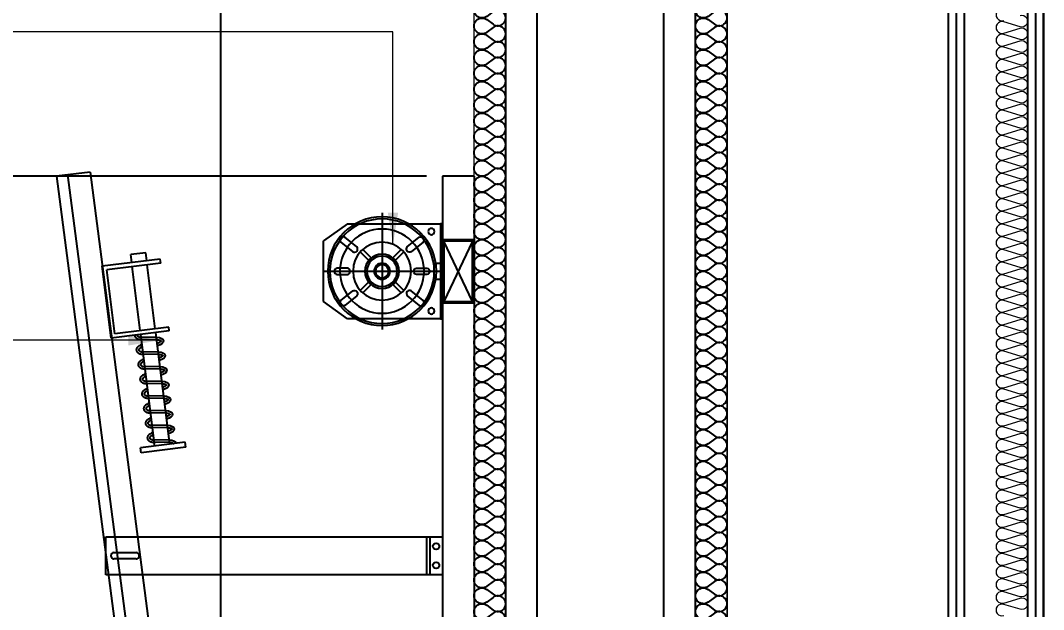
# Model space of a CAD drawing. Header units: millimetres. Extents: x 204328 to 274136, y -196910 to -178068.
# Drawn here: x 239413 to 241030, y -186388 to -185458 of the extents above; entities that cross this region are included whole.
import ezdxf

# ---------------------------------------------------------------- set-up
doc = ezdxf.new("R2010")
doc.units = ezdxf.units.MM
doc.linetypes.add('CEN', pattern=[62, 60, -1, 0, -1])
doc.layers.get('Defpoints').update_dxf_attribs({"color": 140})
for name, color, linetype, lineweight in [('A-AXIS-LINE', 1, 'CEN', 15), ('A-DIMS', 7, 'Continuous', 25), ('A-ELEV-LIN2', 7, 'Continuous', 25), ('A-WAXM-DRYW', 4, 'Continuous', 25), ('A-WAXM-PANL', 6, 'Continuous', 20), ('A-XXXX-INSL2', 8, 'Continuous', 18)]:
    doc.layers.add(name, color=color, linetype=linetype, lineweight=lineweight)
for name, color, linetype in [('CENTER', 1, 'CEN'), ('HAT', 8, 'Continuous'), ('OHD Frame', 2, 'Continuous'), ('OHD Track', 4, 'Continuous'), ('케이블드럼', 9, 'Continuous')]:
    doc.layers.add(name, color=color, linetype=linetype)
doc.styles.add('HY울릉도L', font='')
doc.styles.add('돋움체', font='')
doc.styles.get('HY울릉도L').set_extended_font_data('Dotum')
doc.styles.get('돋움체').set_extended_font_data('DotumChe')
doc.dimstyles.new('CDIM', dxfattribs={"dimtxt": 3, "dimasz": 1.5, "dimexe": 2, "dimexo": 1, "dimgap": 1, "dimtad": 1, "dimdec": 0, "dimrnd": 0.5, "dimzin": 0, "dimdsep": 32, "dimlunit": 6, "dimtxsty": 'HY울릉도L', "dimblk1": '_CIDOT', "dimblk2": '_CIDOT', "dimsah": 1, "dimcen": 5.5, "dimclrd": 2, "dimclre": 2, "dimclrt": 7, "dimadec": 0, "dimazin": 0, "dimtfac": 1, "dimtdec": 0, "dimtix": 1, "dimtmove": 2, "dimatfit": 1, "dimldrblk": '_CIDOT', "dimfxl": 1, "dimtolj": 1, "dimtzin": 0, "dimlwd": -1, "dimarcsym": 0})
doc.dimstyles.new('ISO-25', dxfattribs={"dimtxt": 2.5, "dimasz": 2.5, "dimexe": 1.25, "dimexo": 0.625, "dimtad": 1, "dimdsep": 46, "dimtxsty": 'Standard', "dimcen": 2.5, "dimadec": 0, "dimazin": 0, "dimtfac": 1, "dimtmove": 0, "dimatfit": 3, "dimfxl": 1, "dimarcsym": 0})

# ---------------------------------------------------------------- blocks, each defined once
blk = doc.blocks.new('DRUM&SHAFT')
at = {"layer": 'CENTER', "ltscale": 5}
for p, q in [((83366.2, -19306.2, 0), (83366.2, -19490.1, 0)), ((83458.2, -19398.1, 0), (83274.3, -19398.1, 0))]:
    blk.add_line(p, q, dxfattribs=at)
at = {"layer": '케이블드럼'}
for p, q in [((83420.7, -19323.3, 0), (83273.7, -19323.3, 0)), ((83420.7, -19323.3, 0), (83458.7, -19350.3, 0)), ((83458.7, -19446.3, 0), (83458.7, -19350.3, 0)), ((83345.4, -19381.2, 0), (83331.9, -19367.7, 0)), ((83349.3, -19377.3, 0), (83335.8, -19363.8, 0)), ((83383.2, -19377.3, 0), (83396.7, -19363.8, 0)), ((83387.1, -19381.2, 0), (83400.6, -19367.7, 0)), ((83281.4, -19385.6, 0), (83270.7, -19385.6, 0)), ((83281.4, -19410.6, 0), (83270.7, -19410.6, 0)), ((83345.2, -19415.2, 0), (83331.9, -19428.5, 0)), ((83387.3, -19415.2, 0), (83400.6, -19428.5, 0)), ((83349.1, -19419.2, 0), (83335.8, -19432.5, 0)), ((83383.4, -19419.2, 0), (83396.7, -19432.5, 0)), ((83420.7, -19473.3, 0), (83458.7, -19446.3, 0)), ((83273.7, -19473.3, 0), (83420.7, -19473.3, 0))]:
    blk.add_line(p, q, dxfattribs=at)
at = {"layer": '케이블드럼', "elevation": 0}
blk.add_lwpolyline([(83270.7, -19323.3), (83273.7, -19323.3), (83273.7, -19473.3), (83270.7, -19473.3)], close=True, dxfattribs=at)
for points in [[(83307.4, -19344.4, 0.867236), (83301.1, -19352.2), (83320, -19367.5, 0.867236), (83326.3, -19359.7)], [(83425.1, -19344.4, -0.867236), (83431.4, -19352.2), (83412.5, -19367.5, -0.867236), (83406.2, -19359.7)], [(83295.3, -19393.3, 0.867236), (83295.3, -19403.3), (83311.6, -19403.3, 0.867236), (83311.6, -19393.3)], [(83437.2, -19393.3, -0.867236), (83437.2, -19403.3), (83420.9, -19403.3, -0.867236), (83420.9, -19393.3)], [(83307.4, -19452.2, -0.867236), (83301.1, -19444.5), (83320, -19429.1, -0.867236), (83326.3, -19436.9)], [(83425.1, -19452.2, 0.867236), (83431.4, -19444.5), (83412.5, -19429.1, 0.867236), (83406.2, -19436.9)]]:
    blk.add_lwpolyline(points, format="xyb", close=True, dxfattribs=at)
at = {"layer": '케이블드럼'}
for centre, radius in [((83366.2, -19398.1, 0), 85.8), ((83366.2, -19398.3, 0), 82.6), ((83288.3, -19335.5, 0), 5), ((83366.2, -19398.1, 0), 66.5), ((83366.2, -19398.1, 0), 45.9), ((83366.2, -19398.3, 0), 27), ((83366.2, -19398.3, 0), 24), ((83366.2, -19398.3, 0), 12.6), ((83366.2, -19398.3, 0), 12.5), ((83366.2, -19398.3, 0), 10.5), ((83288.3, -19461.1, 0), 5)]:
    blk.add_circle(centre, radius, dxfattribs=at)
blk = doc.blocks.new('프레임100X50X2.3T')
at = {"color": 1}
for p, q in [((105125.2, -46858.7), (105170.6, -46763.3)), ((105125.2, -46763.3), (105170.6, -46858.7))]:
    blk.add_line(p, q, dxfattribs=at)
at = {"layer": 'OHD Frame'}
for points in [[(105172.9, -46761), (105172.9, -46861), (105122.9, -46861), (105122.9, -46761)], [(105170.6, -46763.3), (105170.6, -46858.7), (105125.2, -46858.7), (105125.2, -46763.3)]]:
    blk.add_lwpolyline(points, close=True, dxfattribs=at)
blk = doc.blocks.new('DOOR STOPPER')
at = {"color": 4}
for p, q in [((109463.3, 61094.3, 0), (109463.3, 61023.5, 0)), ((109463.3, 61094.3, 0), (109471.3, 61094.3, 0)), ((109471.3, 61094.3, 0), (109471.3, 61023.5, 0)), ((109648.8, 61091.2, 0), (109648.8, 60998.9, 0)), ((109648.8, 61091.2, 0), (109655.1, 61091.2, 0)), ((109655.1, 61091.2, 0), (109655.1, 61005.3, 0)), ((109756.9, 61091.2, 0), (109756.9, 61005.3, 0)), ((109756.9, 61091.2, 0), (109763.3, 61091.2, 0)), ((109763.3, 61091.2, 0), (109763.3, 60998.9, 0)), ((109471.3, 61069.8, 0), (109648.8, 61069.8, 0)), ((109655.1, 61069.8, 0), (109756.9, 61069.8, 0)), ((109763.3, 61069.8, 0), (109776, 61069.8, 0)), ((109776, 61069.8, 0), (109776, 61045.8, 0)), ((109471.3, 61045.8, 0), (109648.8, 61045.8, 0)), ((109655.1, 61045.8, 0), (109756.9, 61045.8, 0)), ((109763.3, 61045.8, 0), (109776, 61045.8, 0)), ((109463.3, 61023.5, 0), (109471.3, 61023.5, 0)), ((109655.1, 61005.3, 0), (109756.9, 61005.3, 0)), ((109648.8, 60998.9, 0), (109763.3, 60998.9, 0))]:
    blk.add_line(p, q, dxfattribs=at)
at = {"color": 4, "linetype": 'Continuous'}
for p, q in [((109474.5, 61069.4, 0), (109476.8, 61046.4, 0)), ((109478.1, 61070.1, 0), (109480.5, 61046.8, 0)), ((109497.8, 61069.4, 0), (109500.2, 61046.4, 0)), ((109501.5, 61070.1, 0), (109503.9, 61046.8, 0)), ((109521.2, 61069.4, 0), (109523.6, 61046.4, 0)), ((109524.8, 61070.1, 0), (109527.3, 61046.8, 0)), ((109544.6, 61069.4, 0), (109546.9, 61046.4, 0)), ((109548.2, 61070.1, 0), (109550.6, 61046.8, 0)), ((109567.9, 61069.4, 0), (109570.3, 61046.4, 0)), ((109571.6, 61070.1, 0), (109574, 61046.8, 0)), ((109591.3, 61069.4, 0), (109593.6, 61046.4, 0)), ((109594.9, 61070.1, 0), (109597.3, 61046.8, 0)), ((109614.6, 61069.4, 0), (109617, 61046.4, 0)), ((109618.3, 61070.1, 0), (109620.7, 61046.8, 0)), ((109638, 61069.7, 0), (109640.3, 61046.7, 0)), ((109641.6, 61070.4, 0), (109644, 61047.1, 0))]:
    blk.add_line(p, q, dxfattribs=at)
for centre, end_param in [((109471.3, 61064.3, 0), -0.032668), ((109494.7, 61064.3, 0), 1.199537), ((109518, 61064.3, 0), 1.199537), ((109541.4, 61064.3, 0), 1.199537), ((109564.7, 61064.3, 0), 1.199537), ((109588.1, 61064.3, 0), 1.199537), ((109611.4, 61064.3, 0), 1.199537), ((109634.8, 61064.5, 0), 1.199537)]:
    blk.add_ellipse(centre, major_axis=(-0.3, 15.6), ratio=0.477179, start_param=-1.195765, end_param=end_param, dxfattribs=at)
for points, knots in [([(109474.5, 61069.4, 0), (109474.3, 61070.2, 0), (109474.1, 61071, 0), (109473.6, 61072.7, 0), (109473.3, 61073.5, 0), (109472.6, 61074.8, 0), (109472.2, 61075.3, 0), (109471.7, 61075.9, 0), (109471.6, 61076, 0), (109471.4, 61076.1, 0), (109471.3, 61076.1, 0), (109471.3, 61076.2, 0)], [1.9539775, 1.9539775, 1.9539775, 1.9539775, 2.1548685, 2.1548685, 2.4122962, 2.4122962, 2.6697239, 2.6697239, 2.8449346, 2.8449346, 2.9444367, 2.9444367, 2.9444367, 2.9444367]), ([(109494.7, 61076.2, 0), (109494.6, 61076.1, 0), (109494.5, 61076.1, 0), (109494.3, 61075.9, 0), (109494.1, 61075.7, 0), (109493.7, 61075.3, 0), (109493.5, 61075.1, 0), (109492.9, 61074, 0), (109492.5, 61073.1, 0), (109491.9, 61071.4, 0), (109491.7, 61070.8, 0), (109491.6, 61069.8, 0)], [3.3387486, 3.3387486, 3.3387486, 3.3387486, 3.4898819, 3.4898819, 3.6410151, 3.6410151, 3.7921484, 3.7921484, 4.105162, 4.105162, 4.2730649, 4.2730649, 4.2730649, 4.2730649]), ([(109497.8, 61069.4, 0), (109497.7, 61070.2, 0), (109497.5, 61071, 0), (109497, 61072.7, 0), (109496.6, 61073.5, 0), (109495.9, 61074.8, 0), (109495.6, 61075.3, 0), (109495.1, 61075.9, 0), (109494.9, 61076, 0), (109494.7, 61076.1, 0), (109494.7, 61076.1, 0), (109494.7, 61076.2, 0)], [1.9539775, 1.9539775, 1.9539775, 1.9539775, 2.1548685, 2.1548685, 2.4122962, 2.4122962, 2.6697239, 2.6697239, 2.8449346, 2.8449346, 2.9444367, 2.9444367, 2.9444367, 2.9444367]), ([(109518, 61076.2, 0), (109518, 61076.1, 0), (109517.9, 61076.1, 0), (109517.6, 61075.9, 0), (109517.5, 61075.7, 0), (109517.1, 61075.3, 0), (109516.9, 61075.1, 0), (109516.3, 61074, 0), (109515.8, 61073.1, 0), (109515.3, 61071.4, 0), (109515.1, 61070.8, 0), (109515, 61069.8, 0)], [3.3387486, 3.3387486, 3.3387486, 3.3387486, 3.4898819, 3.4898819, 3.6410151, 3.6410151, 3.7921484, 3.7921484, 4.105162, 4.105162, 4.2730649, 4.2730649, 4.2730649, 4.2730649]), ([(109521.2, 61069.4, 0), (109521, 61070.2, 0), (109520.8, 61071, 0), (109520.3, 61072.7, 0), (109520, 61073.5, 0), (109519.3, 61074.8, 0), (109518.9, 61075.3, 0), (109518.4, 61075.9, 0), (109518.3, 61076, 0), (109518.1, 61076.1, 0), (109518, 61076.1, 0), (109518, 61076.2, 0)], [1.9539775, 1.9539775, 1.9539775, 1.9539775, 2.1548685, 2.1548685, 2.4122962, 2.4122962, 2.6697239, 2.6697239, 2.8449346, 2.8449346, 2.9444367, 2.9444367, 2.9444367, 2.9444367]), ([(109541.4, 61076.2, 0), (109541.3, 61076.1, 0), (109541.2, 61076.1, 0), (109541, 61075.9, 0), (109540.8, 61075.7, 0), (109540.5, 61075.3, 0), (109540.3, 61075.1, 0), (109539.6, 61074, 0), (109539.2, 61073.1, 0), (109538.6, 61071.4, 0), (109538.5, 61070.8, 0), (109538.3, 61069.8, 0)], [3.3387486, 3.3387486, 3.3387486, 3.3387486, 3.4898819, 3.4898819, 3.6410151, 3.6410151, 3.7921484, 3.7921484, 4.105162, 4.105162, 4.2730649, 4.2730649, 4.2730649, 4.2730649]), ([(109544.6, 61069.4, 0), (109544.4, 61070.2, 0), (109544.2, 61071, 0), (109543.7, 61072.7, 0), (109543.3, 61073.5, 0), (109542.7, 61074.8, 0), (109542.3, 61075.3, 0), (109541.8, 61075.9, 0), (109541.6, 61076, 0), (109541.4, 61076.1, 0), (109541.4, 61076.1, 0), (109541.4, 61076.2, 0)], [1.9539775, 1.9539775, 1.9539775, 1.9539775, 2.1548685, 2.1548685, 2.4122962, 2.4122962, 2.6697239, 2.6697239, 2.8449346, 2.8449346, 2.9444367, 2.9444367, 2.9444367, 2.9444367]), ([(109564.7, 61076.2, 0), (109564.7, 61076.1, 0), (109564.6, 61076.1, 0), (109564.3, 61075.9, 0), (109564.2, 61075.7, 0), (109563.8, 61075.3, 0), (109563.6, 61075.1, 0), (109563, 61074, 0), (109562.5, 61073.1, 0), (109562, 61071.4, 0), (109561.8, 61070.8, 0), (109561.7, 61069.8, 0)], [3.3387486, 3.3387486, 3.3387486, 3.3387486, 3.4898819, 3.4898819, 3.6410151, 3.6410151, 3.7921484, 3.7921484, 4.105162, 4.105162, 4.2730649, 4.2730649, 4.2730649, 4.2730649]), ([(109567.9, 61069.4, 0), (109567.8, 61070.2, 0), (109567.6, 61071, 0), (109567, 61072.7, 0), (109566.7, 61073.5, 0), (109566, 61074.8, 0), (109565.6, 61075.3, 0), (109565.1, 61075.9, 0), (109565, 61076, 0), (109564.8, 61076.1, 0), (109564.7, 61076.1, 0), (109564.7, 61076.2, 0)], [1.9539775, 1.9539775, 1.9539775, 1.9539775, 2.1548685, 2.1548685, 2.4122962, 2.4122962, 2.6697239, 2.6697239, 2.8449346, 2.8449346, 2.9444367, 2.9444367, 2.9444367, 2.9444367]), ([(109588.1, 61076.2, 0), (109588, 61076.1, 0), (109587.9, 61076.1, 0), (109587.7, 61075.9, 0), (109587.5, 61075.7, 0), (109587.2, 61075.3, 0), (109587, 61075.1, 0), (109586.3, 61074, 0), (109585.9, 61073.1, 0), (109585.3, 61071.4, 0), (109585.2, 61070.8, 0), (109585, 61069.8, 0)], [3.3387486, 3.3387486, 3.3387486, 3.3387486, 3.4898819, 3.4898819, 3.6410151, 3.6410151, 3.7921484, 3.7921484, 4.105162, 4.105162, 4.2730649, 4.2730649, 4.2730649, 4.2730649]), ([(109591.3, 61069.4, 0), (109591.1, 61070.2, 0), (109590.9, 61071, 0), (109590.4, 61072.7, 0), (109590.1, 61073.5, 0), (109589.4, 61074.8, 0), (109589, 61075.3, 0), (109588.5, 61075.9, 0), (109588.3, 61076, 0), (109588.1, 61076.1, 0), (109588.1, 61076.1, 0), (109588.1, 61076.2, 0)], [1.9539775, 1.9539775, 1.9539775, 1.9539775, 2.1548685, 2.1548685, 2.4122962, 2.4122962, 2.6697239, 2.6697239, 2.8449346, 2.8449346, 2.9444367, 2.9444367, 2.9444367, 2.9444367]), ([(109611.4, 61076.2, 0), (109611.4, 61076.1, 0), (109611.3, 61076.1, 0), (109611, 61075.9, 0), (109610.9, 61075.7, 0), (109610.5, 61075.3, 0), (109610.3, 61075.1, 0), (109609.7, 61074, 0), (109609.3, 61073.1, 0), (109608.7, 61071.4, 0), (109608.5, 61070.8, 0), (109608.4, 61069.8, 0)], [3.3387486, 3.3387486, 3.3387486, 3.3387486, 3.4898819, 3.4898819, 3.6410151, 3.6410151, 3.7921484, 3.7921484, 4.105162, 4.105162, 4.2730649, 4.2730649, 4.2730649, 4.2730649]), ([(109614.6, 61069.4, 0), (109614.5, 61070.2, 0), (109614.3, 61071, 0), (109613.8, 61072.7, 0), (109613.4, 61073.5, 0), (109612.7, 61074.8, 0), (109612.4, 61075.3, 0), (109611.9, 61075.9, 0), (109611.7, 61076, 0), (109611.5, 61076.1, 0), (109611.5, 61076.1, 0), (109611.4, 61076.2, 0)], [1.9539775, 1.9539775, 1.9539775, 1.9539775, 2.1548685, 2.1548685, 2.4122962, 2.4122962, 2.6697239, 2.6697239, 2.8449346, 2.8449346, 2.9444367, 2.9444367, 2.9444367, 2.9444367]), ([(109634.8, 61076.4, 0), (109634.7, 61076.4, 0), (109634.6, 61076.4, 0), (109634.4, 61076.2, 0), (109634.2, 61076, 0), (109633.8, 61075.6, 0), (109633.6, 61075.3, 0), (109633, 61074.3, 0), (109632.6, 61073.4, 0), (109632, 61071.7, 0), (109631.9, 61071.1, 0), (109631.7, 61070.1, 0)], [3.3387486, 3.3387486, 3.3387486, 3.3387486, 3.4898819, 3.4898819, 3.6410151, 3.6410151, 3.7921484, 3.7921484, 4.105162, 4.105162, 4.2730649, 4.2730649, 4.2730649, 4.2730649]), ([(109638, 61069.7, 0), (109637.8, 61070.5, 0), (109637.6, 61071.3, 0), (109637.1, 61073, 0), (109636.7, 61073.8, 0), (109636, 61075.1, 0), (109635.7, 61075.6, 0), (109635.2, 61076.2, 0), (109635, 61076.3, 0), (109634.8, 61076.4, 0), (109634.8, 61076.4, 0), (109634.8, 61076.4, 0)], [1.9539775, 1.9539775, 1.9539775, 1.9539775, 2.1548685, 2.1548685, 2.4122962, 2.4122962, 2.6697239, 2.6697239, 2.8449346, 2.8449346, 2.9444367, 2.9444367, 2.9444367, 2.9444367]), ([(109492.9, 61045.8, 0), (109491.5, 61041.4, 0), (109491.2, 61040.8, 0), (109490.7, 61039.9, 0), (109490.5, 61039.5, 0), (109490, 61038.8, 0), (109489.7, 61038.4, 0), (109489.2, 61037.8, 0), (109488.8, 61037.5, 0), (109488.2, 61036.9, 0), (109487.9, 61036.7, 0), (109487.3, 61036.4, 0), (109487.1, 61036.3, 0), (109486.7, 61036.1, 0), (109486.5, 61036, 0), (109486.1, 61035.9, 0), (109485.9, 61035.9, 0), (109485.6, 61035.8, 0), (109485.5, 61035.8, 0), (109485.3, 61035.8, 0), (109485.2, 61035.8, 0), (109484.8, 61035.8, 0), (109484.5, 61035.8, 0), (109484.2, 61035.9, 0), (109484.1, 61035.9, 0), (109483.9, 61035.9, 0), (109483.8, 61035.9, 0), (109483.7, 61036, 0), (109483.6, 61036, 0), (109483.4, 61036.1, 0), (109483.2, 61036.1, 0), (109482.7, 61036.3, 0), (109482.5, 61036.5, 0), (109482, 61036.8, 0), (109481.8, 61036.9, 0), (109481.5, 61037.1, 0), (109481.4, 61037.3, 0), (109481, 61037.6, 0), (109480.8, 61037.9, 0), (109480.3, 61038.4, 0), (109480.1, 61038.7, 0), (109479.5, 61039.5, 0), (109479.1, 61040.1, 0), (109478.5, 61041.3, 0), (109478.2, 61042, 0), (109477.7, 61043.4, 0), (109477.5, 61044.2, 0), (109477.2, 61045.3, 0), (109477.1, 61045.7, 0), (109476.8, 61046.4, 0)], [2.284157, 2.284157, 2.284157, 2.284157, 2.422346, 2.422346, 2.53296, 2.53296, 2.643575, 2.643575, 2.760459, 2.760459, 2.877343, 2.877343, 2.943322, 2.943322, 3.009301, 3.009301, 3.067956, 3.067956, 3.100399, 3.100399, 3.132842, 3.132842, 3.209433, 3.209433, 3.242764, 3.242764, 3.266879, 3.266879, 3.290995, 3.290995, 3.339227, 3.339227, 3.435689, 3.435689, 3.491675, 3.491675, 3.54766, 3.54766, 3.639733, 3.639733, 3.731806, 3.731806, 3.894315, 3.894315, 4.056824, 4.056824, 4.219333, 4.219333, 4.293854, 4.293854, 4.293854, 4.293854]), ([(109489.1, 61045.8, 0), (109489, 61045.5, 0), (109488.9, 61045.1, 0), (109488.4, 61043.7, 0), (109488, 61042.7, 0), (109487.2, 61041.2, 0), (109486.8, 61040.6, 0), (109486.1, 61040, 0), (109485.8, 61039.8, 0), (109485.4, 61039.6, 0), (109485.3, 61039.5, 0), (109485, 61039.5, 0), (109484.9, 61039.5, 0), (109484.6, 61039.6, 0), (109484.4, 61039.7, 0), (109483.9, 61040, 0), (109483.6, 61040.2, 0), (109483.1, 61040.8, 0), (109482.8, 61041.2, 0), (109482.2, 61042.2, 0), (109481.9, 61042.8, 0), (109481.3, 61044.4, 0), (109480.9, 61045.6, 0), (109480.7, 61046.8, 0)], [2.066081, 2.066081, 2.066081, 2.066081, 2.158304, 2.158304, 2.432845, 2.432845, 2.707387, 2.707387, 2.892355, 2.892355, 3.077323, 3.077323, 3.262291, 3.262291, 3.44726, 3.44726, 3.632228, 3.632228, 3.817196, 3.817196, 4.002164, 4.002164, 4.293854, 4.293854, 4.293854, 4.293854]), ([(109516.3, 61045.8, 0), (109514.8, 61041.4, 0), (109514.6, 61040.8, 0), (109514.1, 61039.9, 0), (109513.8, 61039.5, 0), (109513.3, 61038.8, 0), (109513.1, 61038.4, 0), (109512.5, 61037.8, 0), (109512.2, 61037.5, 0), (109511.6, 61036.9, 0), (109511.2, 61036.7, 0), (109510.7, 61036.4, 0), (109510.5, 61036.3, 0), (109510.1, 61036.1, 0), (109509.9, 61036, 0), (109509.4, 61035.9, 0), (109509.2, 61035.9, 0), (109509, 61035.8, 0), (109508.9, 61035.8, 0), (109508.7, 61035.8, 0), (109508.6, 61035.8, 0), (109508.2, 61035.8, 0), (109507.9, 61035.8, 0), (109507.5, 61035.9, 0), (109507.4, 61035.9, 0), (109507.2, 61035.9, 0), (109507.2, 61035.9, 0), (109507, 61036, 0), (109506.9, 61036, 0), (109506.7, 61036.1, 0), (109506.6, 61036.1, 0), (109506.1, 61036.3, 0), (109505.8, 61036.5, 0), (109505.4, 61036.8, 0), (109505.2, 61036.9, 0), (109504.9, 61037.1, 0), (109504.7, 61037.3, 0), (109504.3, 61037.6, 0), (109504.1, 61037.9, 0), (109503.6, 61038.4, 0), (109503.4, 61038.7, 0), (109502.8, 61039.5, 0), (109502.5, 61040.1, 0), (109501.9, 61041.3, 0), (109501.6, 61042, 0), (109501.1, 61043.4, 0), (109500.8, 61044.2, 0), (109500.5, 61045.3, 0), (109500.5, 61045.7, 0), (109500.2, 61046.4, 0)], [2.284157, 2.284157, 2.284157, 2.284157, 2.422346, 2.422346, 2.53296, 2.53296, 2.643575, 2.643575, 2.760459, 2.760459, 2.877343, 2.877343, 2.943322, 2.943322, 3.009301, 3.009301, 3.067956, 3.067956, 3.100399, 3.100399, 3.132842, 3.132842, 3.209433, 3.209433, 3.242764, 3.242764, 3.266879, 3.266879, 3.290995, 3.290995, 3.339227, 3.339227, 3.435689, 3.435689, 3.491675, 3.491675, 3.54766, 3.54766, 3.639733, 3.639733, 3.731806, 3.731806, 3.894315, 3.894315, 4.056824, 4.056824, 4.219333, 4.219333, 4.293854, 4.293854, 4.293854, 4.293854]), ([(109512.4, 61045.8, 0), (109512.3, 61045.5, 0), (109512.2, 61045.1, 0), (109511.8, 61043.7, 0), (109511.4, 61042.7, 0), (109510.6, 61041.2, 0), (109510.1, 61040.6, 0), (109509.4, 61040, 0), (109509.2, 61039.8, 0), (109508.8, 61039.6, 0), (109508.6, 61039.5, 0), (109508.3, 61039.5, 0), (109508.2, 61039.5, 0), (109507.9, 61039.6, 0), (109507.7, 61039.7, 0), (109507.3, 61040, 0), (109507, 61040.2, 0), (109506.4, 61040.8, 0), (109506.1, 61041.2, 0), (109505.6, 61042.2, 0), (109505.3, 61042.8, 0), (109504.6, 61044.4, 0), (109504.3, 61045.6, 0), (109504, 61046.8, 0)], [2.066081, 2.066081, 2.066081, 2.066081, 2.158304, 2.158304, 2.432845, 2.432845, 2.707387, 2.707387, 2.892355, 2.892355, 3.077323, 3.077323, 3.262291, 3.262291, 3.44726, 3.44726, 3.632228, 3.632228, 3.817196, 3.817196, 4.002164, 4.002164, 4.293854, 4.293854, 4.293854, 4.293854]), ([(109539.7, 61045.8, 0), (109538.2, 61041.4, 0), (109537.9, 61040.8, 0), (109537.4, 61039.9, 0), (109537.2, 61039.5, 0), (109536.7, 61038.8, 0), (109536.4, 61038.4, 0), (109535.9, 61037.8, 0), (109535.6, 61037.5, 0), (109534.9, 61036.9, 0), (109534.6, 61036.7, 0), (109534, 61036.4, 0), (109533.8, 61036.3, 0), (109533.4, 61036.1, 0), (109533.2, 61036, 0), (109532.8, 61035.9, 0), (109532.6, 61035.9, 0), (109532.3, 61035.8, 0), (109532.2, 61035.8, 0), (109532, 61035.8, 0), (109531.9, 61035.8, 0), (109531.5, 61035.8, 0), (109531.2, 61035.8, 0), (109530.9, 61035.9, 0), (109530.8, 61035.9, 0), (109530.6, 61035.9, 0), (109530.5, 61035.9, 0), (109530.4, 61036, 0), (109530.3, 61036, 0), (109530.1, 61036.1, 0), (109529.9, 61036.1, 0), (109529.5, 61036.3, 0), (109529.2, 61036.5, 0), (109528.7, 61036.8, 0), (109528.6, 61036.9, 0), (109528.2, 61037.1, 0), (109528.1, 61037.3, 0), (109527.7, 61037.6, 0), (109527.5, 61037.9, 0), (109527, 61038.4, 0), (109526.8, 61038.7, 0), (109526.2, 61039.5, 0), (109525.9, 61040.1, 0), (109525.2, 61041.3, 0), (109524.9, 61042, 0), (109524.4, 61043.4, 0), (109524.2, 61044.2, 0), (109523.9, 61045.3, 0), (109523.8, 61045.7, 0), (109523.6, 61046.4, 0)], [2.284157, 2.284157, 2.284157, 2.284157, 2.422346, 2.422346, 2.53296, 2.53296, 2.643575, 2.643575, 2.760459, 2.760459, 2.877343, 2.877343, 2.943322, 2.943322, 3.009301, 3.009301, 3.067956, 3.067956, 3.100399, 3.100399, 3.132842, 3.132842, 3.209433, 3.209433, 3.242764, 3.242764, 3.266879, 3.266879, 3.290995, 3.290995, 3.339227, 3.339227, 3.435689, 3.435689, 3.491675, 3.491675, 3.54766, 3.54766, 3.639733, 3.639733, 3.731806, 3.731806, 3.894315, 3.894315, 4.056824, 4.056824, 4.219333, 4.219333, 4.293854, 4.293854, 4.293854, 4.293854]), ([(109535.8, 61045.8, 0), (109535.7, 61045.5, 0), (109535.6, 61045.1, 0), (109535.1, 61043.7, 0), (109534.7, 61042.7, 0), (109533.9, 61041.2, 0), (109533.5, 61040.6, 0), (109532.8, 61040, 0), (109532.5, 61039.8, 0), (109532.1, 61039.6, 0), (109532, 61039.5, 0), (109531.7, 61039.5, 0), (109531.6, 61039.5, 0), (109531.3, 61039.6, 0), (109531.1, 61039.7, 0), (109530.6, 61040, 0), (109530.3, 61040.2, 0), (109529.8, 61040.8, 0), (109529.5, 61041.2, 0), (109528.9, 61042.2, 0), (109528.6, 61042.8, 0), (109528, 61044.4, 0), (109527.6, 61045.6, 0), (109527.4, 61046.8, 0)], [2.066081, 2.066081, 2.066081, 2.066081, 2.158304, 2.158304, 2.432845, 2.432845, 2.707387, 2.707387, 2.892355, 2.892355, 3.077323, 3.077323, 3.262291, 3.262291, 3.44726, 3.44726, 3.632228, 3.632228, 3.817196, 3.817196, 4.002164, 4.002164, 4.293854, 4.293854, 4.293854, 4.293854]), ([(109563, 61045.8, 0), (109561.5, 61041.4, 0), (109561.3, 61040.8, 0), (109560.8, 61039.9, 0), (109560.5, 61039.5, 0), (109560, 61038.8, 0), (109559.8, 61038.4, 0), (109559.2, 61037.8, 0), (109558.9, 61037.5, 0), (109558.3, 61036.9, 0), (109557.9, 61036.7, 0), (109557.4, 61036.4, 0), (109557.2, 61036.3, 0), (109556.8, 61036.1, 0), (109556.6, 61036, 0), (109556.2, 61035.9, 0), (109556, 61035.9, 0), (109555.7, 61035.8, 0), (109555.6, 61035.8, 0), (109555.4, 61035.8, 0), (109555.3, 61035.8, 0), (109554.9, 61035.8, 0), (109554.6, 61035.8, 0), (109554.2, 61035.9, 0), (109554.1, 61035.9, 0), (109553.9, 61035.9, 0), (109553.9, 61035.9, 0), (109553.7, 61036, 0), (109553.7, 61036, 0), (109553.4, 61036.1, 0), (109553.3, 61036.1, 0), (109552.8, 61036.3, 0), (109552.5, 61036.5, 0), (109552.1, 61036.8, 0), (109551.9, 61036.9, 0), (109551.6, 61037.1, 0), (109551.4, 61037.3, 0), (109551.1, 61037.6, 0), (109550.8, 61037.9, 0), (109550.4, 61038.4, 0), (109550.1, 61038.7, 0), (109549.6, 61039.5, 0), (109549.2, 61040.1, 0), (109548.6, 61041.3, 0), (109548.3, 61042, 0), (109547.8, 61043.4, 0), (109547.5, 61044.2, 0), (109547.3, 61045.3, 0), (109547.2, 61045.7, 0), (109546.9, 61046.4, 0)], [2.284157, 2.284157, 2.284157, 2.284157, 2.422346, 2.422346, 2.53296, 2.53296, 2.643575, 2.643575, 2.760459, 2.760459, 2.877343, 2.877343, 2.943322, 2.943322, 3.009301, 3.009301, 3.067956, 3.067956, 3.100399, 3.100399, 3.132842, 3.132842, 3.209433, 3.209433, 3.242764, 3.242764, 3.266879, 3.266879, 3.290995, 3.290995, 3.339227, 3.339227, 3.435689, 3.435689, 3.491675, 3.491675, 3.54766, 3.54766, 3.639733, 3.639733, 3.731806, 3.731806, 3.894315, 3.894315, 4.056824, 4.056824, 4.219333, 4.219333, 4.293854, 4.293854, 4.293854, 4.293854]), ([(109559.1, 61045.8, 0), (109559, 61045.5, 0), (109558.9, 61045.1, 0), (109558.5, 61043.7, 0), (109558.1, 61042.7, 0), (109557.3, 61041.2, 0), (109556.8, 61040.6, 0), (109556.1, 61040, 0), (109555.9, 61039.8, 0), (109555.5, 61039.6, 0), (109555.3, 61039.5, 0), (109555, 61039.5, 0), (109554.9, 61039.5, 0), (109554.6, 61039.6, 0), (109554.4, 61039.7, 0), (109554, 61040, 0), (109553.7, 61040.2, 0), (109553.1, 61040.8, 0), (109552.8, 61041.2, 0), (109552.3, 61042.2, 0), (109552, 61042.8, 0), (109551.3, 61044.4, 0), (109551, 61045.6, 0), (109550.7, 61046.8, 0)], [2.066081, 2.066081, 2.066081, 2.066081, 2.158304, 2.158304, 2.432845, 2.432845, 2.707387, 2.707387, 2.892355, 2.892355, 3.077323, 3.077323, 3.262291, 3.262291, 3.44726, 3.44726, 3.632228, 3.632228, 3.817196, 3.817196, 4.002164, 4.002164, 4.293854, 4.293854, 4.293854, 4.293854]), ([(109586.4, 61045.8, 0), (109584.9, 61041.4, 0), (109584.6, 61040.8, 0), (109584.1, 61039.9, 0), (109583.9, 61039.5, 0), (109583.4, 61038.8, 0), (109583.1, 61038.4, 0), (109582.6, 61037.8, 0), (109582.3, 61037.5, 0), (109581.6, 61036.9, 0), (109581.3, 61036.7, 0), (109580.7, 61036.4, 0), (109580.6, 61036.3, 0), (109580.1, 61036.1, 0), (109579.9, 61036, 0), (109579.5, 61035.9, 0), (109579.3, 61035.9, 0), (109579, 61035.8, 0), (109578.9, 61035.8, 0), (109578.7, 61035.8, 0), (109578.6, 61035.8, 0), (109578.2, 61035.8, 0), (109578, 61035.8, 0), (109577.6, 61035.9, 0), (109577.5, 61035.9, 0), (109577.3, 61035.9, 0), (109577.2, 61035.9, 0), (109577.1, 61036, 0), (109577, 61036, 0), (109576.8, 61036.1, 0), (109576.6, 61036.1, 0), (109576.2, 61036.3, 0), (109575.9, 61036.5, 0), (109575.4, 61036.8, 0), (109575.3, 61036.9, 0), (109575, 61037.1, 0), (109574.8, 61037.3, 0), (109574.4, 61037.6, 0), (109574.2, 61037.9, 0), (109573.7, 61038.4, 0), (109573.5, 61038.7, 0), (109572.9, 61039.5, 0), (109572.6, 61040.1, 0), (109571.9, 61041.3, 0), (109571.7, 61042, 0), (109571.1, 61043.4, 0), (109570.9, 61044.2, 0), (109570.6, 61045.3, 0), (109570.5, 61045.7, 0), (109570.3, 61046.4, 0)], [2.284157, 2.284157, 2.284157, 2.284157, 2.422346, 2.422346, 2.53296, 2.53296, 2.643575, 2.643575, 2.760459, 2.760459, 2.877343, 2.877343, 2.943322, 2.943322, 3.009301, 3.009301, 3.067956, 3.067956, 3.100399, 3.100399, 3.132842, 3.132842, 3.209433, 3.209433, 3.242764, 3.242764, 3.266879, 3.266879, 3.290995, 3.290995, 3.339227, 3.339227, 3.435689, 3.435689, 3.491675, 3.491675, 3.54766, 3.54766, 3.639733, 3.639733, 3.731806, 3.731806, 3.894315, 3.894315, 4.056824, 4.056824, 4.219333, 4.219333, 4.293854, 4.293854, 4.293854, 4.293854]), ([(109582.5, 61045.8, 0), (109582.4, 61045.5, 0), (109582.3, 61045.1, 0), (109581.9, 61043.7, 0), (109581.5, 61042.7, 0), (109580.6, 61041.2, 0), (109580.2, 61040.6, 0), (109579.5, 61040, 0), (109579.3, 61039.8, 0), (109578.8, 61039.6, 0), (109578.7, 61039.5, 0), (109578.4, 61039.5, 0), (109578.3, 61039.5, 0), (109578, 61039.6, 0), (109577.8, 61039.7, 0), (109577.3, 61040, 0), (109577.1, 61040.2, 0), (109576.5, 61040.8, 0), (109576.2, 61041.2, 0), (109575.6, 61042.2, 0), (109575.4, 61042.8, 0), (109574.7, 61044.4, 0), (109574.3, 61045.6, 0), (109574.1, 61046.8, 0)], [2.066081, 2.066081, 2.066081, 2.066081, 2.158304, 2.158304, 2.432845, 2.432845, 2.707387, 2.707387, 2.892355, 2.892355, 3.077323, 3.077323, 3.262291, 3.262291, 3.44726, 3.44726, 3.632228, 3.632228, 3.817196, 3.817196, 4.002164, 4.002164, 4.293854, 4.293854, 4.293854, 4.293854]), ([(109609.7, 61045.8, 0), (109608.2, 61041.4, 0), (109608, 61040.8, 0), (109607.5, 61039.9, 0), (109607.2, 61039.5, 0), (109606.7, 61038.8, 0), (109606.5, 61038.4, 0), (109605.9, 61037.8, 0), (109605.6, 61037.5, 0), (109605, 61036.9, 0), (109604.7, 61036.7, 0), (109604.1, 61036.4, 0), (109603.9, 61036.3, 0), (109603.5, 61036.1, 0), (109603.3, 61036, 0), (109602.9, 61035.9, 0), (109602.7, 61035.9, 0), (109602.4, 61035.8, 0), (109602.3, 61035.8, 0), (109602.1, 61035.8, 0), (109602, 61035.8, 0), (109601.6, 61035.8, 0), (109601.3, 61035.8, 0), (109600.9, 61035.9, 0), (109600.8, 61035.9, 0), (109600.7, 61035.9, 0), (109600.6, 61035.9, 0), (109600.4, 61036, 0), (109600.4, 61036, 0), (109600.1, 61036.1, 0), (109600, 61036.1, 0), (109599.5, 61036.3, 0), (109599.2, 61036.5, 0), (109598.8, 61036.8, 0), (109598.6, 61036.9, 0), (109598.3, 61037.1, 0), (109598.2, 61037.3, 0), (109597.8, 61037.6, 0), (109597.5, 61037.9, 0), (109597.1, 61038.4, 0), (109596.9, 61038.7, 0), (109596.3, 61039.5, 0), (109595.9, 61040.1, 0), (109595.3, 61041.3, 0), (109595, 61042, 0), (109594.5, 61043.4, 0), (109594.3, 61044.2, 0), (109594, 61045.3, 0), (109593.9, 61045.7, 0), (109593.6, 61046.4, 0)], [2.284157, 2.284157, 2.284157, 2.284157, 2.422346, 2.422346, 2.53296, 2.53296, 2.643575, 2.643575, 2.760459, 2.760459, 2.877343, 2.877343, 2.943322, 2.943322, 3.009301, 3.009301, 3.067956, 3.067956, 3.100399, 3.100399, 3.132842, 3.132842, 3.209433, 3.209433, 3.242764, 3.242764, 3.266879, 3.266879, 3.290995, 3.290995, 3.339227, 3.339227, 3.435689, 3.435689, 3.491675, 3.491675, 3.54766, 3.54766, 3.639733, 3.639733, 3.731806, 3.731806, 3.894315, 3.894315, 4.056824, 4.056824, 4.219333, 4.219333, 4.293854, 4.293854, 4.293854, 4.293854]), ([(109605.9, 61045.8, 0), (109605.8, 61045.5, 0), (109605.7, 61045.1, 0), (109605.2, 61043.7, 0), (109604.8, 61042.7, 0), (109604, 61041.2, 0), (109603.5, 61040.6, 0), (109602.9, 61040, 0), (109602.6, 61039.8, 0), (109602.2, 61039.6, 0), (109602, 61039.5, 0), (109601.8, 61039.5, 0), (109601.6, 61039.5, 0), (109601.3, 61039.6, 0), (109601.1, 61039.7, 0), (109600.7, 61040, 0), (109600.4, 61040.2, 0), (109599.9, 61040.8, 0), (109599.6, 61041.2, 0), (109599, 61042.2, 0), (109598.7, 61042.8, 0), (109598.1, 61044.4, 0), (109597.7, 61045.6, 0), (109597.4, 61046.8, 0)], [2.066081, 2.066081, 2.066081, 2.066081, 2.158304, 2.158304, 2.432845, 2.432845, 2.707387, 2.707387, 2.892355, 2.892355, 3.077323, 3.077323, 3.262291, 3.262291, 3.44726, 3.44726, 3.632228, 3.632228, 3.817196, 3.817196, 4.002164, 4.002164, 4.293854, 4.293854, 4.293854, 4.293854]), ([(109633.1, 61045.8, 0), (109631.6, 61041.4, 0), (109631.3, 61040.8, 0), (109630.8, 61039.9, 0), (109630.6, 61039.5, 0), (109630.1, 61038.8, 0), (109629.8, 61038.4, 0), (109629.3, 61037.8, 0), (109629, 61037.5, 0), (109628.3, 61036.9, 0), (109628, 61036.7, 0), (109627.5, 61036.4, 0), (109627.3, 61036.3, 0), (109626.9, 61036.1, 0), (109626.6, 61036, 0), (109626.2, 61035.9, 0), (109626, 61035.9, 0), (109625.7, 61035.8, 0), (109625.6, 61035.8, 0), (109625.4, 61035.8, 0), (109625.3, 61035.8, 0), (109625, 61035.8, 0), (109624.7, 61035.8, 0), (109624.3, 61035.9, 0), (109624.2, 61035.9, 0), (109624, 61035.9, 0), (109624, 61035.9, 0), (109623.8, 61036, 0), (109623.7, 61036, 0), (109623.5, 61036.1, 0), (109623.3, 61036.1, 0), (109622.9, 61036.3, 0), (109622.6, 61036.5, 0), (109622.1, 61036.8, 0), (109622, 61036.9, 0), (109621.7, 61037.1, 0), (109621.5, 61037.3, 0), (109621.1, 61037.6, 0), (109620.9, 61037.9, 0), (109620.4, 61038.4, 0), (109620.2, 61038.7, 0), (109619.6, 61039.5, 0), (109619.3, 61040.1, 0), (109618.7, 61041.3, 0), (109618.4, 61042, 0), (109617.8, 61043.4, 0), (109617.6, 61044.2, 0), (109617.3, 61045.3, 0), (109617.2, 61045.7, 0), (109617, 61046.4, 0)], [2.284157, 2.284157, 2.284157, 2.284157, 2.422346, 2.422346, 2.53296, 2.53296, 2.643575, 2.643575, 2.760459, 2.760459, 2.877343, 2.877343, 2.943322, 2.943322, 3.009301, 3.009301, 3.067956, 3.067956, 3.100399, 3.100399, 3.132842, 3.132842, 3.209433, 3.209433, 3.242764, 3.242764, 3.266879, 3.266879, 3.290995, 3.290995, 3.339227, 3.339227, 3.435689, 3.435689, 3.491675, 3.491675, 3.54766, 3.54766, 3.639733, 3.639733, 3.731806, 3.731806, 3.894315, 3.894315, 4.056824, 4.056824, 4.219333, 4.219333, 4.293854, 4.293854, 4.293854, 4.293854]), ([(109629.2, 61045.8, 0), (109629.1, 61045.5, 0), (109629, 61045.1, 0), (109628.6, 61043.7, 0), (109628.2, 61042.7, 0), (109627.3, 61041.2, 0), (109626.9, 61040.6, 0), (109626.2, 61040, 0), (109626, 61039.8, 0), (109625.6, 61039.6, 0), (109625.4, 61039.5, 0), (109625.1, 61039.5, 0), (109625, 61039.5, 0), (109624.7, 61039.6, 0), (109624.5, 61039.7, 0), (109624, 61040, 0), (109623.8, 61040.2, 0), (109623.2, 61040.8, 0), (109622.9, 61041.2, 0), (109622.3, 61042.2, 0), (109622.1, 61042.8, 0), (109621.4, 61044.4, 0), (109621.1, 61045.6, 0), (109620.8, 61046.8, 0)], [2.066081, 2.066081, 2.066081, 2.066081, 2.158304, 2.158304, 2.432845, 2.432845, 2.707387, 2.707387, 2.892355, 2.892355, 3.077323, 3.077323, 3.262291, 3.262291, 3.44726, 3.44726, 3.632228, 3.632228, 3.817196, 3.817196, 4.002164, 4.002164, 4.293854, 4.293854, 4.293854, 4.293854]), ([(109648.8, 61036.1, 0), (109648.7, 61036.1, 0), (109648.6, 61036.1, 0), (109648.3, 61036.1, 0), (109648, 61036.1, 0), (109647.6, 61036.2, 0), (109647.5, 61036.2, 0), (109647.3, 61036.2, 0), (109647.3, 61036.2, 0), (109647.1, 61036.3, 0), (109647, 61036.3, 0), (109646.8, 61036.4, 0), (109646.7, 61036.4, 0), (109646.2, 61036.6, 0), (109645.9, 61036.8, 0), (109645.5, 61037.1, 0), (109645.3, 61037.2, 0), (109645, 61037.4, 0), (109644.8, 61037.5, 0), (109644.4, 61037.9, 0), (109644.2, 61038.1, 0), (109643.8, 61038.7, 0), (109643.5, 61039, 0), (109643, 61039.8, 0), (109642.6, 61040.4, 0), (109642, 61041.6, 0), (109641.7, 61042.3, 0), (109641.2, 61043.7, 0), (109640.9, 61044.5, 0), (109640.7, 61045.6, 0), (109640.6, 61046, 0), (109640.3, 61046.7, 0)], [3.112771, 3.112771, 3.112771, 3.112771, 3.132842, 3.132842, 3.209433, 3.209433, 3.242764, 3.242764, 3.266879, 3.266879, 3.290995, 3.290995, 3.339227, 3.339227, 3.435689, 3.435689, 3.491675, 3.491675, 3.54766, 3.54766, 3.639733, 3.639733, 3.731806, 3.731806, 3.894315, 3.894315, 4.056824, 4.056824, 4.219333, 4.219333, 4.293854, 4.293854, 4.293854, 4.293854]), ([(109648.8, 61039.8, 0), (109648.7, 61039.8, 0), (109648.6, 61039.8, 0), (109648.4, 61039.8, 0), (109648.3, 61039.8, 0), (109648, 61039.9, 0), (109647.8, 61039.9, 0), (109647.4, 61040.3, 0), (109647.1, 61040.5, 0), (109646.5, 61041.1, 0), (109646.2, 61041.5, 0), (109645.7, 61042.5, 0), (109645.4, 61043.1, 0), (109644.7, 61044.7, 0), (109644.4, 61045.8, 0), (109644.1, 61047.1, 0)], [3.004813, 3.004813, 3.004813, 3.004813, 3.077323, 3.077323, 3.262291, 3.262291, 3.44726, 3.44726, 3.632228, 3.632228, 3.817196, 3.817196, 4.002164, 4.002164, 4.293854, 4.293854, 4.293854, 4.293854])]:
    blk.add_open_spline(points, degree=3, knots=knots, dxfattribs=at)
blk.add_open_spline([(109471.3, 61076.2, 0), (109471.3, 61076.2, 0), (109471.3, 61076.1, 0), (109471.3, 61076.1, 0)], degree=3, dxfattribs=at)
blk = doc.blocks.new('_CIDOT')
at = {"color": 0, "linetype": 'ByBlock'}
blk.add_line((2, 0), (-1, 0), dxfattribs=at)
at = {"color": 0, "linetype": 'ByBlock', "const_width": 0.5}
blk.add_lwpolyline([(-0.25, 0, 1), (0.25, 0, 1)], format="xyb", close=True, dxfattribs=at)
blk = doc.blocks.new('*D52')
at = {"layer": 'A-DIMS', "lineweight": -2, "transparency": 16777216}
for p, q in [((240054.7, -185704.2), (237619.6, -185704.2)), ((240054.7, -188954.2), (237619.6, -188954.2))]:
    blk.add_line(p, q, dxfattribs=at)
at = {"layer": 'A-DIMS', "transparency": 16777216}
blk.add_line((237669.6, -185741.7), (237669.6, -188916.7), dxfattribs=at)
at = {"layer": 'Defpoints', "color": 0, "transparency": 16777216}
for p in [(240079.7, -185704.2, 0), (237669.6, -188954.2), (240079.7, -188954.2, 0)]:
    blk.add_point(p, dxfattribs=at)
at = {"layer": 'A-DIMS', "transparency": 16777216, "xscale": 37.5, "yscale": 37.5, "zscale": 37.5}
for p, rotation in [((237669.6, -185704.2), 90), ((237669.6, -188954.2), 270)]:
    blk.add_blockref('_CIDOT', p, dxfattribs=dict(at, rotation=rotation))
at = {"layer": 'A-DIMS', "color": 3, "transparency": 16777216, "insert": (237599.8, -187329.2), "char_height": 75, "attachment_point": 5, "rotation": 90, "style": '돋움체'}
blk.add_mtext('\\A1;HEAD ROOM="3,250"', dxfattribs=at)
blk = doc.blocks.new('단열재(PANEL)')
at = {"layer": 'HAT'}
blk.add_lwpolyline([(0, 0, 0.618034), (-40, 20), (-60, 5, -2), (-60, 45), (-40, 30, 2), (-40, 70), (-60, 55, -2), (-60, 95), (-40, 80, 2), (-40, 120), (-60, 105, -2), (-60, 145), (-40, 130, 2), (-40, 170), (-60, 155, -2), (-60, 195), (-40, 180, 2), (-40, 220), (-60, 205, -2), (-60, 245), (-40, 230, 2), (-40, 270), (-60, 255, -2), (-60, 295), (-40, 280, 2), (-40, 320), (-60, 305, -2), (-60, 345), (-40, 330, 2), (-40, 370), (-60, 355, -2), (-60, 395), (-40, 380, 2), (-40, 420), (-60, 405, -2), (-60, 445), (-40, 430, 2), (-40, 470), (-60, 455, -2), (-60, 495), (-40, 480, 2), (-40, 520), (-60, 505, -2), (-60, 545), (-40, 530, 2), (-40, 570), (-60, 555, -2), (-60, 595), (-40, 580, 2), (-40, 620), (-60, 605, -2), (-60, 645), (-40, 630, 2), (-40, 670), (-60, 655, -2), (-60, 695), (-40, 680, 2), (-40, 720), (-60, 705, -2), (-60, 745), (-40, 730, 2), (-40, 770), (-60, 755, -2), (-60, 795), (-40, 780, 2), (-40, 820), (-60, 805, -2), (-60, 845), (-40, 830, 0.509758), (-1.3, 841.9, 0.509758)], format="xyb", dxfattribs=at)

msp = doc.modelspace()

# ---------------------------------------------------------------- linework, layer by layer
for p, q in [((240179.7, -188954.2, 0), (240179.7, -185119.9, 0)), ((240179.7, -188954.2, 0), (240179.7, -185119.9, 0)), ((240229.7, -188954.2, 0), (240229.7, -185119.9, 0)), ((240429.7, -188954.2, 0), (240429.7, -185119.9, 0)), ((240479.7, -188954.2, 0), (240479.7, -185119.9, 0))]:
    msp.add_line(p, q)
at = {"color": 0}
for p, q in [((239547.6, -186333.5, 0), (239547.6, -186273.5, 0)), ((239547.6, -186273.5, 0), (240079.7, -186273.5, 0)), ((240054.7, -186273.5, 0), (240054.7, -186333.5, 0)), ((240059.7, -186273.5, 0), (240059.7, -186333.5, 0)), ((240079.7, -186273.5, 0), (240079.7, -186333.5, 0)), ((239560.6, -186298.5, 0), (239595.6, -186298.5, 0)), ((239595.6, -186308.5, 0), (239560.6, -186308.5, 0)), ((240079.7, -186333.5, 0), (239547.6, -186333.5, 0))]:
    msp.add_line(p, q, dxfattribs=at)
for centre in [(240069.8, -186288.5, 0), (240069.8, -186318.5, 0)]:
    msp.add_circle(centre, 5, dxfattribs=at)
for centre, start, end in [((239560.6, -186303.5, 0), 90, 270), ((239595.6, -186303.5, 0), 270, 90)]:
    msp.add_arc(centre, 5, start, end, dxfattribs=at)
at = {"layer": 'A-AXIS-LINE', "ltscale": 1000}
msp.add_line((240529.7, -185119.9, 0), (240529.7, -193534, 0), dxfattribs=at)
at = {"layer": 'A-ELEV-LIN2'}
for p, q in [((239729.7, -192004.2, 0), (239729.7, -185119.9, 0)), ((241029.7, -193004.2, 0), (241029.7, -185119.9, 0))]:
    msp.add_line(p, q, dxfattribs=at)
at = {"layer": 'A-WAXM-DRYW'}
for p, q in [((240879.7, -188104.2, 0), (240879.7, -185119.9, 0)), ((240892.2, -188091.7, 0), (240892.2, -185119.9, 0)), ((240904.7, -188045.5, 0), (240904.7, -185119.9, 0)), ((241004.7, -188044.2, 0), (241004.7, -185119.9, 0)), ((241017.2, -185119.9, 0), (241017.2, -188079.2, 0)), ((241029.7, -185119.9, 0), (241029.7, -188104.2, 0))]:
    msp.add_line(p, q, dxfattribs=at)
at = {"layer": 'A-WAXM-PANL'}
for p, q in [((240129.7, -188954.2, 0), (240129.7, -185119.9, 0)), ((240479.7, -189004.2, 0), (240479.7, -185119.9, 0)), ((240529.7, -189004.2, 0), (240529.7, -185119.9, 0))]:
    msp.add_line(p, q, dxfattribs=at)
at = {"layer": 'A-XXXX-INSL2', "elevation": 0}
for points in [[(240966.8, -185440.4, 1.37259), (240966.8, -185458.1)], [(240992.6, -185450.4, -1.37259), (240992.6, -185468.1), (240966.8, -185460.4, 1.37259), (240966.8, -185478.1), (240992.6, -185470.4, -1.37259), (240992.6, -185488.1), (240966.8, -185480.4, 1.37259), (240966.8, -185498.1), (240992.6, -185490.4, -1.37259), (240992.6, -185508.1), (240966.8, -185500.4, 1.37259), (240966.8, -185518.1), (240992.6, -185510.4, -1.37259), (240992.6, -185528.1), (240966.8, -185520.4, 1.37259), (240966.8, -185538.1), (240992.6, -185530.4, -1.37259), (240992.6, -185548.1), (240966.8, -185540.4, 1.37259), (240966.8, -185558.1), (240992.6, -185550.4, -1.37259), (240992.6, -185568.1), (240966.8, -185560.4, 1.37259), (240966.8, -185578.1), (240992.6, -185570.4, -1.37259), (240992.6, -185588.1), (240966.8, -185580.4, 1.37259), (240966.8, -185598.1), (240992.6, -185590.4, -1.37259), (240992.6, -185608.1), (240966.8, -185600.4, 1.37259), (240966.8, -185618.1), (240992.6, -185610.4, -1.37259), (240992.6, -185628.1), (240966.8, -185620.4, 1.37259), (240966.8, -185638.1), (240992.6, -185630.4, -1.37259), (240992.6, -185648.1), (240966.8, -185640.4, 1.37259), (240966.8, -185658.1), (240992.6, -185650.4, -1.37259), (240992.6, -185668.1), (240966.8, -185660.4, 1.37259), (240966.8, -185678.1), (240992.6, -185670.4, -1.37259), (240992.6, -185688.1), (240966.8, -185680.4, 1.37259), (240966.8, -185698.1), (240992.6, -185690.4, -1.37259), (240992.6, -185708.1), (240966.8, -185700.4, 1.37259), (240966.8, -185718.1), (240992.6, -185710.4, -1.37259), (240992.6, -185728.1), (240966.8, -185720.4, 1.37259), (240966.8, -185738.1), (240992.6, -185730.4, -1.37259), (240992.6, -185748.1), (240966.8, -185740.4, 1.37259), (240966.8, -185758.1), (240992.6, -185750.4, -1.37259), (240992.6, -185768.1), (240966.8, -185760.4, 1.37259), (240966.8, -185778.1), (240992.6, -185770.4, -1.37259), (240992.6, -185788.1), (240966.8, -185780.4, 1.37259), (240966.8, -185798.1), (240992.6, -185790.4, -1.37259), (240992.6, -185808.1), (240966.8, -185800.4, 1.37259), (240966.8, -185818.1), (240992.6, -185810.4, -1.37259), (240992.6, -185828.1), (240966.8, -185820.4, 1.37259), (240966.8, -185838.1), (240992.6, -185830.4, -1.37259), (240992.6, -185848.1), (240966.8, -185840.4, 1.37259), (240966.8, -185858.1), (240992.6, -185850.4, -1.37259), (240992.6, -185868.1), (240966.8, -185860.4, 1.37259), (240966.8, -185878.1), (240992.6, -185870.4, -1.37259), (240992.6, -185888.1), (240966.8, -185880.4, 1.37259), (240966.8, -185898.1), (240992.6, -185890.4, -1.37259), (240992.6, -185908.1), (240966.8, -185900.4, 1.37259), (240966.8, -185918.1), (240992.6, -185910.4, -1.37259), (240992.6, -185928.1), (240966.8, -185920.4, 1.37259), (240966.8, -185938.1), (240992.6, -185930.4, -1.37259), (240992.6, -185948.1), (240966.8, -185940.4, 1.37259), (240966.8, -185958.1), (240992.6, -185950.4, -1.37259), (240992.6, -185968.1), (240966.8, -185960.4, 1.37259), (240966.8, -185978.1), (240992.6, -185970.4, -1.37259), (240992.6, -185988.1), (240966.8, -185980.4, 1.37259), (240966.8, -185998.1), (240992.6, -185990.4, -1.37259), (240992.6, -186008.1), (240966.8, -186000.4, 1.37259), (240966.8, -186018.1), (240992.6, -186010.4, -1.37259), (240992.6, -186028.1), (240966.8, -186020.4, 1.37259), (240966.8, -186038.1), (240992.6, -186030.4, -1.37259), (240992.6, -186048.1), (240966.8, -186040.4, 1.37259), (240966.8, -186058.1), (240992.6, -186050.4, -1.37259), (240992.6, -186068.1), (240966.8, -186060.4, 1.37259), (240966.8, -186078.1), (240992.6, -186070.4, -1.37259), (240992.6, -186088.1), (240966.8, -186080.4, 1.37259), (240966.8, -186098.1), (240992.6, -186090.4, -1.37259), (240992.6, -186108.1), (240966.8, -186100.4, 1.37259), (240966.8, -186118.1), (240992.6, -186110.4, -1.37259), (240992.6, -186128.1), (240966.8, -186120.4, 1.37259), (240966.8, -186138.1), (240992.6, -186130.4, -1.37259), (240992.6, -186148.1), (240966.8, -186140.4, 1.37259), (240966.8, -186158.1), (240992.6, -186150.4, -1.37259), (240992.6, -186168.1), (240966.8, -186160.4, 1.37259), (240966.8, -186178.1), (240992.6, -186170.4, -1.37259), (240992.6, -186188.1), (240966.8, -186180.4, 1.37259), (240966.8, -186198.1), (240992.6, -186190.4, -1.37259), (240992.6, -186208.1), (240966.8, -186200.4, 1.37259), (240966.8, -186218.1), (240992.6, -186210.4, -1.37259), (240992.6, -186228.1), (240966.8, -186220.4, 1.37259), (240966.8, -186238.1), (240992.6, -186230.4, -1.37259), (240992.6, -186248.1), (240966.8, -186240.4, 1.37259), (240966.8, -186258.1), (240992.6, -186250.4, -1.37259), (240992.6, -186268.1), (240966.8, -186260.4, 1.37259), (240966.8, -186278.1), (240992.6, -186270.4, -1.37259), (240992.6, -186288.1), (240966.8, -186280.4, 1.37259), (240966.8, -186298.1), (240992.6, -186290.4, -1.37259), (240992.6, -186308.1), (240966.8, -186300.4, 1.37259), (240966.8, -186318.1), (240992.6, -186310.4, -1.37259), (240992.6, -186328.1), (240966.8, -186320.4, 1.37259), (240966.8, -186338.1), (240992.6, -186330.4, -1.37259), (240992.6, -186348.1), (240966.8, -186340.4, 1.37259), (240966.8, -186358.1), (240992.6, -186350.4, -1.37259), (240992.6, -186368.1), (240966.8, -186360.4, 1.37259), (240966.8, -186378.1), (240992.6, -186370.4, -1.37259), (240992.6, -186388.1), (240966.8, -186380.4, 1.37259), (240966.8, -186398.1)]]:
    msp.add_lwpolyline(points, format="xyb", dxfattribs=at)
at = {"layer": 'OHD Frame'}
for p, q in [((240079.7, -185704.2, 0), (240079.7, -192004.2, 0)), ((240129.7, -185704.2, 0), (240079.7, -185704.2, 0)), ((240129.7, -185704.2, 0), (240129.7, -192004.2, 0))]:
    msp.add_line(p, q, dxfattribs=at)
at = {"layer": 'OHD Track'}
for p, q in [((239522.8, -185697.6, 0), (239469.7, -185704.2, 0)), ((239469.7, -185704.2, 0), (239901.2, -189004.6, 0)), ((239487.1, -185702.1, 0), (239918.7, -189004.5, 0)), ((239522.8, -185697.6, 0), (239954.7, -189004.2, 0))]:
    msp.add_line(p, q, dxfattribs=at)

# ---------------------------------------------------------------- block references
at = {"xscale": 0.5, "yscale": 0.5, "zscale": 0.5}
for p in [(240179.7, -185804.2, 0), (240529.7, -185804.2, 0), (240179.7, -186204.2, 0), (240529.7, -186204.2, 0), (240179.7, -186604.2, 0), (240529.7, -186604.2, 0)]:
    msp.add_blockref('단열재(PANEL)', p, dxfattribs=at)
at = {"xscale": -1}
for name, p in [('DRUM&SHAFT', (323350.5, -166455.9, 0)), ('프레임100X50X2.3T', (345252.6, -139043.3, 0))]:
    msp.add_blockref(name, p, dxfattribs=at)
at = {"xscale": -1, "rotation": 277.1223014295177}
msp.add_blockref('DOOR STOPPER', (192623.3, -302325.8, 0), dxfattribs=at)

# ---------------------------------------------------------------- dimensions: what is measured, and where the dimension line sits
at = {"layer": 'A-DIMS'}
dim = msp.add_linear_dim(base=(237669.6, -188954.2, 0), p1=(240079.7, -185704.2, 0), p2=(240079.7, -188954.2), angle=90, text='HEAD ROOM="<>"', dimstyle='CDIM', override={"dimscale": 25, "dimtxsty": '돋움체', "dimclrd": 256, "dimclre": 256, "dimclrt": 3}, dxfattribs=at)
dim.commit()
dim.dimension.update_dxf_attribs({"geometry": '*D52', "text_midpoint": (237599.8, -187329.2, 0)})

# ---------------------------------------------------------------- leaders
for points in [[(240001.6, -185811.6), (240001.6, -185475.9), (238788.5, -185475.9)], [(239633.6, -185963.2), (238791.5, -185963.2)]]:
    msp.add_leader(points, dimstyle='ISO-25', override={"dimasz": 50, "dimtad": 0, "dimclrd": 1, "dimlwd": 9})

doc.saveas('drawing.dxf')
